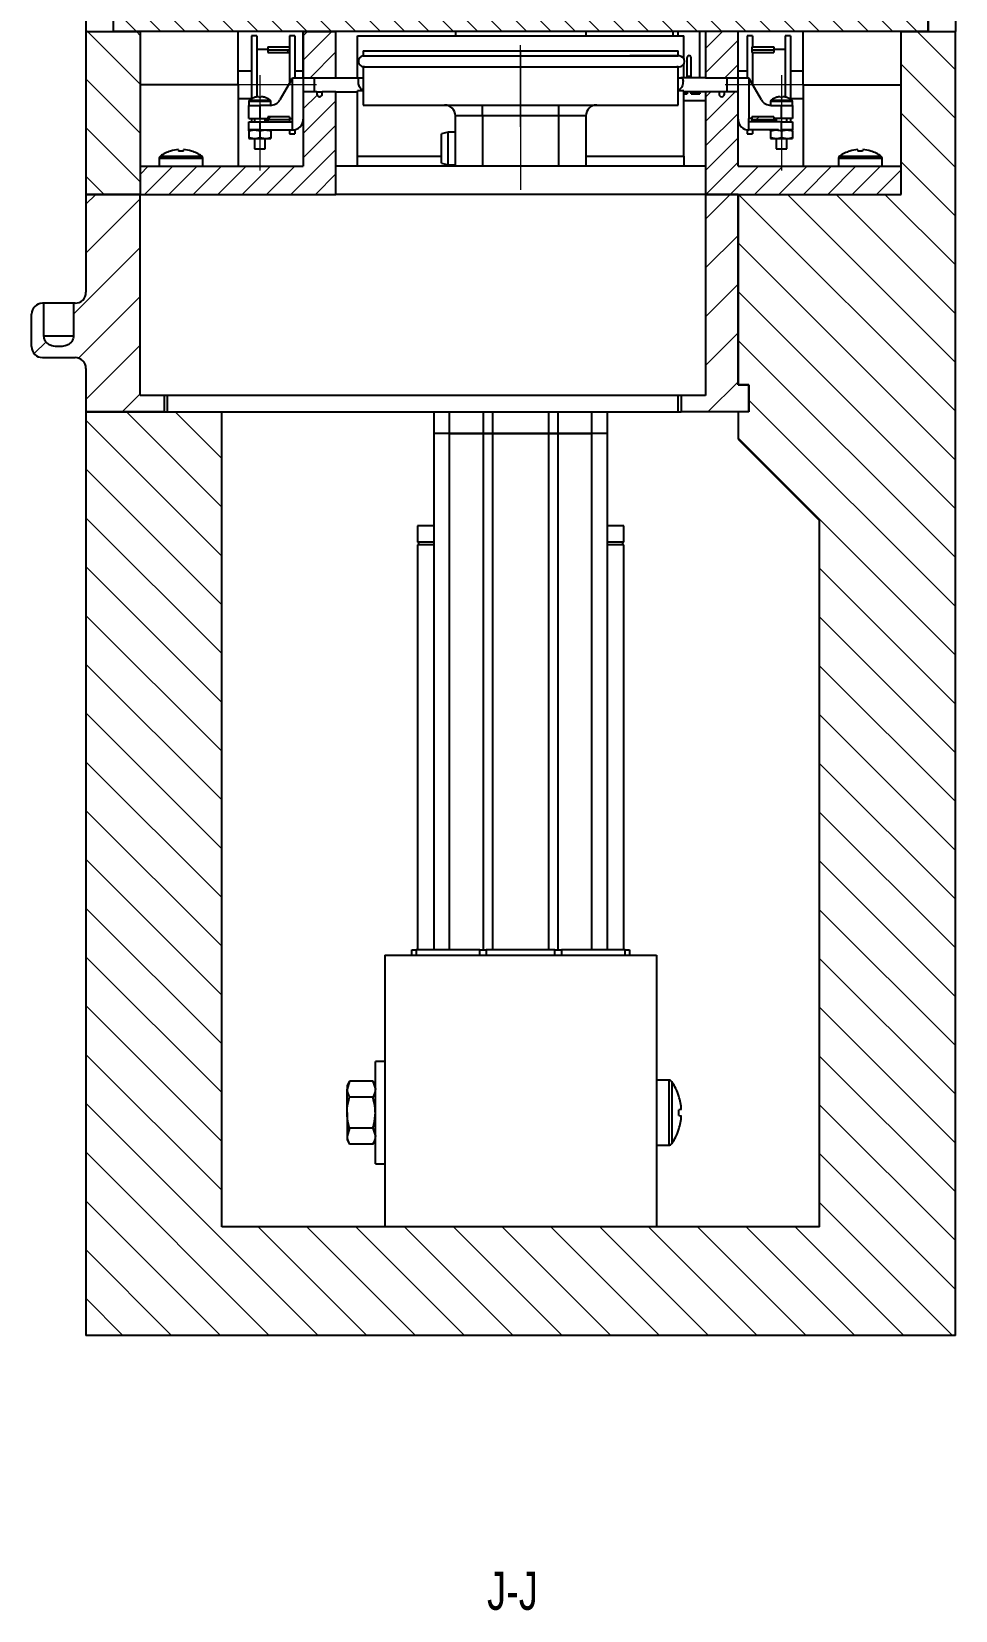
# Model space of a CAD drawing. Header units: millimetres. Extents: x 1 to 1186, y 0 to 838.
# Drawn here: x 599.8 to 684.8, y 537.2 to 682.5 of the extents above; entities that cross this region are included whole.
import ezdxf

# ---------------------------------------------------------------- set-up
doc = ezdxf.new("R2010")
doc.units = ezdxf.units.MM
doc.linetypes.add('CENTERX2', pattern=[20.32, 12.7, -2.54, 2.54, -2.54])
doc.styles.add('SLDTEXTSTYLE0', font='TXT', dxfattribs={"width": 0.75})

# ---------------------------------------------------------------- blocks, each defined once
blk = doc.blocks.new('SW_HATCH_4')
at = {"color": 0, "linetype": 'Continuous', "lineweight": 18}
for p, q in [((41.85, 93.15), (30.17, 81.48)), ((37.1, 92.89), (30.43, 86.23)), ((45.11, 91.92), (31.4, 78.22)), ((47.55, 89.88), (33.45, 75.77)), ((49.26, 87.1), (34.98, 72.82)), ((50, 83.34), (32.48, 65.82)), ((45.42, 74.27), (36.97, 65.82)), ((45.72, 70.08), (41.46, 65.82)), ((8.01, 68.32), (10.51, 65.82)), ((12.5, 68.32), (15, 65.82)), ((17.02, 68.32), (15.41, 66.71)), ((21.51, 68.32), (19.01, 65.82)), ((26, 68.32), (23.5, 65.82)), ((30.49, 68.32), (27.99, 65.82)), ((48.53, 68.4), (45.95, 65.82)), ((52.94, 68.32), (50.44, 65.82)), ((57.43, 68.32), (54.93, 65.82)), ((61.92, 68.32), (59.42, 65.82)), ((66.38, 68.32), (68.88, 65.82)), ((70.87, 68.32), (73.46, 65.73)), ((4.26, 67.59), (6.19, 65.65)), ((76.54, 67.14), (78.82, 64.87)), ((1.73, 65.62), (3.51, 63.84)), ((15, 65.82), (15.38, 65.45)), ((64.84, 66.76), (63.91, 65.82)), ((0.22, 62.64), (2.5, 60.36)), ((48.29, 63.67), (48, 63.38)), ((75, 63.44), (74, 62.44)), ((6, 61.8), (5, 60.8)), ((77.41, 61.79), (80, 59.19)), ((32, 60.86), (31, 59.86)), ((0, 58.37), (0.05, 58.32)), ((0.55, 57.82), (2.5, 55.87)), ((6, 57.31), (5, 56.31)), ((77.5, 57.2), (80, 54.7)), ((32, 56.37), (31, 55.37)), ((0, 53.88), (2.5, 51.38)), ((6, 52.82), (5, 51.82)), ((77.5, 52.71), (80, 50.21)), ((32, 51.87), (31, 50.87)), ((49, 50.91), (48, 49.91)), ((75, 49.97), (65.7, 40.67)), ((0, 49.39), (2.5, 46.89)), ((6.92, 49.25), (5, 47.33)), ((28.57, 48.44), (20.8, 40.67)), ((51.09, 48.51), (47.73, 45.15)), ((77.5, 48.22), (80, 45.72)), ((22.99, 47.35), (16.31, 40.67)), ((32, 47.38), (25.29, 40.67)), ((54.84, 47.78), (47.74, 40.67)), ((58.6, 47.04), (52.23, 40.67)), ((17.41, 46.26), (11.82, 40.67)), ((35.15, 45.67), (38.54, 42.28)), ((44.13, 45.67), (47.73, 42.08)), ((75, 45.48), (70.19, 40.67)), ((0, 44.9), (2.5, 42.4)), ((32.27, 44.06), (35.85, 40.49)), ((77.5, 43.73), (80, 41.23)), ((41.8, 43.51), (44.67, 40.65)), ((75, 40.99), (74.68, 40.67)), ((0, 40.41), (2.5, 37.91)), ((5, 39.9), (5.23, 39.67)), ((8.72, 40.67), (9.72, 39.67)), ((10.82, 39.67), (10, 38.86)), ((15.31, 39.67), (12.81, 37.17)), ((13.21, 40.67), (14.21, 39.67)), ((19.8, 39.67), (17.3, 37.17)), ((17.7, 40.67), (18.7, 39.67)), ((24.29, 39.67), (21.79, 37.17)), ((22.19, 40.67), (23.19, 39.67)), ((28.78, 39.67), (26.28, 37.17)), ((26.68, 40.67), (27.68, 39.67)), ((31.17, 40.67), (32, 39.84)), ((36.81, 39.52), (38.54, 37.79)), ((41.46, 39.36), (43, 37.82)), ((49.13, 40.67), (50.13, 39.67)), ((53.62, 40.67), (54.62, 39.67)), ((58.11, 40.67), (59.11, 39.67)), ((60.21, 39.67), (58.7, 38.16)), ((64.7, 39.67), (62.2, 37.17)), ((62.6, 40.67), (63.6, 39.67)), ((69.19, 39.67), (66.69, 37.17)), ((67.09, 40.67), (68.09, 39.67)), ((71.58, 40.67), (72.58, 39.67)), ((77.5, 39.24), (80, 36.74)), ((31.45, 37.85), (30.77, 37.17)), ((0, 35.92), (2.5, 33.42)), ((29.9, 36.3), (28.9, 35.3)), ((61.25, 36.22), (60.25, 35.22)), ((77.5, 34.75), (80, 32.25)), ((0, 31.43), (2.5, 28.93)), ((29.9, 31.81), (28.9, 30.81)), ((61.25, 31.73), (60.25, 30.73)), ((77.5, 30.26), (80, 27.76)), ((30.2, 27.62), (28.9, 26.32)), ((34.69, 27.62), (32.69, 25.62)), ((57.14, 27.62), (55.25, 25.73)), ((0, 26.94), (2.5, 24.44)), ((61.25, 27.24), (59.63, 25.62)), ((77.5, 25.77), (80, 23.27)), ((0, 22.45), (2.5, 19.95)), ((29.9, 22.83), (28.9, 21.83)), ((60.84, 22.34), (60.25, 21.75)), ((77.5, 21.28), (80, 18.78)), ((0, 17.96), (2.5, 15.46)), ((29.9, 18.34), (28.9, 17.34)), ((61.25, 18.26), (60.25, 17.26)), ((77.5, 16.79), (80, 14.29)), ((3.14, 14.82), (4.64, 13.32)), ((5.38, 14.82), (6.88, 13.32)), ((7.63, 14.82), (9.13, 13.32)), ((9.87, 14.82), (11.37, 13.32)), ((12.12, 14.82), (13.62, 13.32)), ((14.36, 14.82), (15.86, 13.32)), ((16.61, 14.82), (18.11, 13.32)), ((18.85, 14.82), (20.35, 13.32)), ((21.1, 14.82), (22.6, 13.32)), ((23.34, 14.82), (24.84, 13.32)), ((25.59, 14.82), (27.09, 13.32)), ((27.83, 14.82), (29.33, 13.32)), ((30.08, 14.82), (31.58, 13.32)), ((32.32, 14.82), (33.82, 13.32)), ((34.57, 14.82), (36.07, 13.32)), ((36.81, 14.82), (38.31, 13.32)), ((39.06, 14.82), (40.56, 13.32)), ((41.3, 14.82), (42.8, 13.32)), ((43.55, 14.82), (45.05, 13.32)), ((45.79, 14.82), (47.29, 13.32)), ((48.04, 14.82), (49.54, 13.32)), ((50.28, 14.82), (51.78, 13.32)), ((52.53, 14.82), (54.03, 13.32)), ((54.77, 14.82), (56.27, 13.32)), ((57.02, 14.82), (58.52, 13.32)), ((59.26, 14.82), (60.76, 13.32)), ((61.51, 14.82), (63.01, 13.32)), ((63.75, 14.82), (65.25, 13.32)), ((66, 14.82), (67.5, 13.32)), ((68.24, 14.82), (69.74, 13.32)), ((70.49, 14.82), (71.99, 13.32)), ((72.73, 14.82), (74.23, 13.32)), ((74.98, 14.82), (76.48, 13.32)), ((77.22, 14.82), (77.5, 14.55)), ((0, 13.47), (0.15, 13.32)), ((0.15, 13.32), (5, 8.47)), ((4.64, 13.32), (5, 12.96)), ((20.39, 13.32), (20, 12.93)), ((22.63, 13.32), (20, 10.69)), ((58.56, 13.32), (57, 11.77)), ((76.48, 13.32), (80, 9.8)), ((18.71, 11.64), (18.46, 11.39)), ((60, 12.52), (57, 9.52)), ((23, 11.44), (20.63, 9.07)), ((60, 10.28), (58.8, 9.07)), ((75, 10.31), (80, 5.31)), ((0, 8.98), (5, 3.98)), ((23, 9.2), (22.88, 9.07)), ((21.27, 7.47), (20, 6.2)), ((59.74, 7.77), (57, 5.03)), ((57.5, 7.77), (57, 7.28)), ((23, 6.95), (20, 3.95)), ((75, 5.82), (80, 0.82)), ((0, 4.49), (5, -0.51)), ((17.02, 5.47), (16.77, 5.22)), ((23, 4.71), (20, 1.71)), ((60, 5.79), (57, 2.79)), ((61.93, 5.47), (61.68, 5.22)), ((60, 3.54), (57, 0.54)), ((23, 2.46), (18.86, -1.68)), ((0, 0), (1.68, -1.68)), ((5.74, 0.92), (5, 0.18)), ((7.99, 0.92), (5.39, -1.68)), ((10.23, 0.92), (7.63, -1.68)), ((12.48, 0.92), (9.88, -1.68)), ((14.73, 0.92), (12.13, -1.68)), ((16.97, 0.92), (14.37, -1.68)), ((19.22, 0.92), (16.62, -1.68)), ((23, 0.22), (21.11, -1.68)), ((60, 1.3), (57.03, -1.68)), ((61.87, 0.92), (59.27, -1.68)), ((64.12, 0.92), (61.52, -1.68)), ((66.36, 0.92), (63.76, -1.68)), ((68.61, 0.92), (66.01, -1.68)), ((70.85, 0.92), (68.25, -1.68)), ((73.1, 0.92), (70.5, -1.68)), ((75, 0.58), (72.74, -1.68)), ((75, 1.33), (80, -3.67)), ((0.9, -1.68), (0, -2.58)), ((5, -2.07), (0, -7.07)), ((59.27, -1.68), (57, -3.95)), ((60.05, -1.68), (80, -21.63)), ((64.54, -1.68), (80, -17.14)), ((69.03, -1.68), (80, -12.65)), ((73.52, -1.68), (80, -8.16)), ((75, -1.66), (74.99, -1.68)), ((60, -5.44), (57, -8.44)), ((5, -6.56), (-1.14, -12.69)), ((60, -6.12), (80, -26.12)), ((60, -9.93), (57, -12.93)), ((5, -11.05), (-0.68, -16.73)), ((60, -10.61), (80, -30.61)), ((60, -14.42), (57, -17.42)), ((-3.67, -15.23), (-4.76, -16.32)), ((5, -15.54), (0, -20.54)), ((60, -15.1), (80, -35.1)), ((5, -20.03), (3.35, -21.68)), ((60, -18.91), (57.23, -21.68)), ((3.72, -21.68), (12.5, -30.46)), ((8.21, -21.68), (12.5, -25.97)), ((61, -20.59), (80, -39.59)), ((0, -22.45), (12.5, -34.95)), ((60, -24.08), (80, -44.08)), ((0, -26.94), (12.5, -39.44)), ((0, -31.43), (12.5, -43.93)), ((0, -35.92), (12.5, -48.42)), ((67.5, -36.07), (80, -48.57)), ((0, -40.41), (12.5, -52.91)), ((67.5, -40.56), (80, -53.06)), ((0, -44.9), (12.5, -57.4)), ((67.5, -45.05), (80, -57.55)), ((0, -49.39), (12.5, -61.89)), ((67.5, -49.54), (80, -62.04)), ((0, -53.88), (12.5, -66.38)), ((67.5, -54.03), (80, -66.53)), ((0, -58.37), (12.5, -70.87)), ((67.5, -58.52), (80, -71.02)), ((0, -62.86), (12.5, -75.36)), ((67.5, -63.01), (80, -75.51)), ((0, -67.35), (12.5, -79.85)), ((67.5, -67.5), (80, -80)), ((0, -71.84), (12.5, -84.34)), ((67.5, -71.99), (80, -84.49)), ((0, -76.33), (12.5, -88.83)), ((67.5, -76.48), (80, -88.98)), ((0, -80.82), (12.5, -93.32)), ((67.5, -80.97), (80, -93.47)), ((0, -85.31), (21.36, -106.68)), ((67.5, -85.46), (80, -97.96)), ((0, -89.8), (16.87, -106.68)), ((67.5, -89.95), (80, -102.45)), ((0, -94.29), (12.38, -106.68)), ((67.5, -94.44), (79.74, -106.68)), ((15.85, -96.68), (25.85, -106.68)), ((20.34, -96.68), (30.34, -106.68)), ((24.83, -96.68), (34.83, -106.68)), ((29.32, -96.68), (39.32, -106.68)), ((33.81, -96.68), (43.81, -106.68)), ((38.3, -96.68), (48.3, -106.68)), ((42.79, -96.68), (52.79, -106.68)), ((47.28, -96.68), (57.28, -106.68)), ((51.77, -96.68), (61.77, -106.68)), ((56.26, -96.68), (66.26, -106.68)), ((60.75, -96.68), (70.75, -106.68)), ((65.25, -96.68), (75.25, -106.68)), ((0, -98.78), (7.89, -106.68)), ((0, -103.27), (3.4, -106.68))]:
    blk.add_line(p, q, dxfattribs=at)

msp = doc.modelspace()

# ---------------------------------------------------------------- linework, layer by layer
at = {"color": 7, "linetype": 'Continuous', "lineweight": 25}
for p, q in [((604.81, 705.28), (604.81, 682.53)), ((607.31, 705.28), (607.31, 682.53)), ((682.31, 705.28), (682.31, 682.53)), ((684.81, 705.28), (684.81, 682.53)), ((607.31, 684.03), (607.31, 682.53)), ((682.31, 682.53), (682.31, 684.03)), ((604.81, 682.53), (607.31, 682.53)), ((604.81, 682.53), (604.81, 667.53)), ((604.81, 682.53), (609.81, 682.53)), ((682.31, 682.53), (607.31, 682.53)), ((609.81, 682.53), (609.81, 667.53)), ((618.81, 677.63), (618.81, 682.53)), ((620.54, 682.13), (620.04, 682.13)), ((620.04, 682.13), (620.04, 676.55)), ((620.54, 682.13), (620.54, 676.55)), ((624.04, 682.13), (623.54, 682.13)), ((623.54, 682.13), (623.54, 681.13)), ((624.04, 682.13), (624.04, 678.28)), ((624.81, 682.53), (624.81, 678.28)), ((624.81, 682.53), (627.81, 682.53)), ((624.81, 678.28), (624.81, 682.53)), ((627.81, 678.28), (627.81, 682.53)), ((629.81, 678.28), (629.81, 682.13)), ((629.81, 682.13), (659.81, 682.13)), ((638.81, 682.53), (638.81, 682.13)), ((650.81, 682.53), (650.81, 682.13)), ((658.81, 682.53), (658.81, 682.13)), ((659.31, 682.13), (659.31, 682.53)), ((659.81, 680.04), (659.81, 682.13)), ((661.31, 678.28), (661.31, 682.53)), ((661.81, 682.53), (661.81, 678.28)), ((664.81, 682.53), (661.81, 682.53)), ((664.81, 678.28), (664.81, 682.53)), ((666.14, 682.13), (665.64, 682.13)), ((665.64, 682.13), (665.64, 678.28)), ((666.14, 682.13), (666.14, 681.13)), ((669.64, 682.13), (669.14, 682.13)), ((669.14, 682.13), (669.14, 677.63)), ((669.64, 682.13), (669.64, 677.63)), ((670.81, 677.63), (670.81, 682.53)), ((679.81, 677.63), (679.81, 682.53)), ((679.81, 667.53), (679.81, 682.53)), ((679.81, 682.53), (684.81, 682.53)), ((682.31, 682.53), (684.81, 682.53)), ((684.81, 562.53), (684.81, 682.53)), ((621.54, 680.88), (620.54, 680.88)), ((621.54, 681.13), (623.54, 681.13)), ((621.54, 681.13), (621.54, 680.84)), ((621.54, 680.84), (621.54, 680.59)), ((621.54, 680.84), (623.54, 680.84)), ((621.54, 680.59), (623.54, 680.59)), ((623.54, 681.12), (623.54, 680.84)), ((623.54, 680.84), (623.54, 680.59)), ((623.54, 680.59), (623.54, 677.76)), ((630.31, 680.77), (630.31, 680.29)), ((630.31, 680.77), (644.81, 680.77)), ((659.31, 680.27), (630.31, 680.27)), ((644.81, 680.77), (659.31, 680.77)), ((659.38, 680.29), (654.87, 680.29)), ((659.31, 680.29), (659.31, 680.77)), ((660.12, 678.28), (660.12, 680.15)), ((660.5, 678.28), (660.5, 680.15)), ((666.09, 681.12), (666.09, 680.84)), ((666.09, 680.84), (668.09, 680.84)), ((666.09, 680.84), (666.09, 680.59)), ((666.09, 680.59), (668.09, 680.59)), ((666.14, 681.13), (668.09, 681.13)), ((666.14, 680.59), (666.14, 677.63)), ((668.09, 681.13), (668.09, 680.84)), ((669.14, 680.88), (668.09, 680.88)), ((668.09, 680.84), (668.09, 680.59)), ((620.04, 678.88), (618.81, 678.88)), ((624.81, 678.88), (624.04, 678.88)), ((630.45, 679.29), (630.31, 679.27)), ((630.31, 679.27), (630.31, 675.77)), ((630.31, 679.27), (659.31, 679.27)), ((630.38, 679.29), (659.38, 679.29)), ((659.31, 679.27), (659.18, 679.29)), ((659.31, 675.77), (659.31, 679.27)), ((659.81, 678.28), (659.81, 679.54)), ((665.64, 678.88), (664.81, 678.88)), ((670.81, 678.88), (669.64, 678.88)), ((618.81, 677.63), (609.81, 677.63)), ((618.81, 677.63), (618.81, 677.63)), ((618.81, 677.63), (618.81, 670.13)), ((623.73, 678.1), (622.66, 676.24)), ((623.81, 674.52), (623.81, 678.28)), ((623.81, 678.28), (624.81, 678.28)), ((624.81, 678.28), (627.81, 678.28)), ((624.81, 678.28), (624.81, 676.98)), ((625.81, 678.28), (625.81, 676.98)), ((627.81, 678.28), (630.07, 678.28)), ((630.07, 678.28), (630.31, 678.28)), ((659.31, 678.28), (659.55, 678.28)), ((661.81, 678.28), (659.55, 678.28)), ((660.5, 678.4), (660.12, 678.4)), ((661.81, 678.28), (664.81, 678.28)), ((663.81, 676.98), (663.81, 678.28)), ((664.81, 678.28), (665.81, 678.28)), ((664.81, 676.98), (664.81, 678.28)), ((665.81, 678.28), (665.81, 674.52)), ((666.97, 676.24), (665.89, 678.1)), ((669.14, 677.63), (669.14, 676.5)), ((669.64, 677.63), (669.64, 676.38)), ((670.81, 677.63), (670.81, 670.13)), ((670.81, 677.63), (679.81, 677.63)), ((679.81, 677.63), (679.81, 677.63)), ((618.81, 676.38), (620.04, 676.38)), ((619.81, 676.13), (619.81, 675.74)), ((619.81, 676.13), (621.81, 676.13)), ((619.81, 675.74), (620.81, 675.74)), ((619.81, 674.52), (619.81, 675.74)), ((619.81, 675.74), (620.81, 675.74)), ((619.86, 676.23), (621.76, 676.23)), ((620.04, 676.55), (620.04, 676.38)), ((620.4, 676.48), (620.39, 676.48)), ((620.69, 676.53), (620.7, 676.48)), ((620.81, 675.74), (620.81, 674.52)), ((621.79, 675.74), (620.81, 675.74)), ((620.93, 676.48), (620.93, 676.53)), ((621.23, 676.48), (621.23, 676.48)), ((621.81, 675.74), (621.81, 676.13)), ((624.81, 676.98), (624.81, 670.13)), ((626.06, 676.98), (624.81, 676.98)), ((625.81, 676.98), (625.81, 676.98)), ((626.06, 676.98), (626.06, 676.78)), ((626.06, 676.98), (626.56, 676.98)), ((627.81, 676.98), (626.56, 676.98)), ((626.56, 676.78), (626.56, 676.98)), ((627.81, 667.53), (627.81, 676.98)), ((627.81, 676.98), (629.81, 676.98)), ((630.31, 677.07), (629.81, 677.07)), ((629.81, 671.07), (629.81, 677.07)), ((630.31, 675.77), (644.81, 675.77)), ((641.31, 674.77), (641.31, 675.77)), ((644.81, 675.77), (659.31, 675.77)), ((648.31, 674.77), (648.31, 675.77)), ((659.81, 677.07), (659.31, 677.07)), ((659.81, 671.07), (659.81, 677.07)), ((661.81, 676.98), (659.81, 676.98)), ((659.81, 676.86), (660.12, 676.86)), ((659.81, 676.8), (660.12, 676.8)), ((661.81, 676.15), (659.81, 676.15)), ((660.12, 676.86), (660.12, 676.98)), ((660.12, 676.86), (660.12, 676.8)), ((660.5, 676.86), (660.5, 676.98)), ((660.5, 676.86), (661.31, 676.86)), ((660.5, 676.8), (660.5, 676.86)), ((660.5, 676.8), (661.31, 676.8)), ((661.31, 676.86), (661.31, 676.98)), ((661.31, 676.86), (661.31, 676.8)), ((663.06, 676.98), (661.81, 676.98)), ((661.81, 676.98), (661.81, 667.53)), ((663.06, 676.98), (663.06, 676.78)), ((663.56, 676.98), (663.06, 676.98)), ((663.56, 676.78), (663.56, 676.98)), ((664.81, 676.98), (663.56, 676.98)), ((664.81, 670.13), (664.81, 676.98)), ((667.81, 676.13), (667.81, 675.74)), ((667.81, 676.13), (669.81, 676.13)), ((667.83, 675.74), (668.81, 675.74)), ((667.86, 676.23), (669.76, 676.23)), ((668.4, 676.48), (668.39, 676.48)), ((668.69, 676.53), (668.7, 676.48)), ((668.81, 675.74), (669.81, 675.74)), ((668.81, 674.52), (668.81, 675.74)), ((668.81, 675.74), (669.81, 675.74)), ((668.93, 676.48), (668.93, 676.53)), ((669.23, 676.48), (669.23, 676.48)), ((669.64, 676.38), (670.81, 676.38)), ((669.81, 675.74), (669.81, 676.13)), ((669.81, 675.74), (669.81, 674.52)), ((619.81, 674.52), (620.81, 674.52)), ((620.04, 674.52), (620.04, 674.23)), ((620.31, 674.52), (620.31, 674.23)), ((620.81, 674.52), (621.54, 674.52)), ((621.31, 674.23), (621.31, 674.52)), ((621.31, 674.38), (621.54, 674.38)), ((623.54, 674.67), (621.54, 674.67)), ((621.54, 674.67), (621.54, 674.42)), ((623.54, 674.42), (621.54, 674.42)), ((621.54, 674.42), (621.54, 674.23)), ((623.54, 674.67), (623.54, 674.42)), ((623.54, 674.52), (623.81, 674.52)), ((623.54, 674.42), (623.54, 674.23)), ((623.81, 674.23), (623.81, 674.52)), ((641.31, 674.77), (638.81, 674.77)), ((638.81, 670.13), (638.81, 674.77)), ((648.31, 674.77), (641.31, 674.77)), ((641.31, 674.77), (641.31, 670.13)), ((650.81, 674.77), (648.31, 674.77)), ((648.31, 670.13), (648.31, 674.77)), ((650.81, 674.77), (650.81, 670.13)), ((666.09, 674.52), (665.81, 674.52)), ((665.81, 674.23), (665.81, 674.52)), ((668.09, 674.67), (666.09, 674.67)), ((666.09, 674.67), (666.09, 674.42)), ((668.09, 674.42), (666.09, 674.42)), ((666.09, 674.42), (666.09, 674.23)), ((668.09, 674.67), (668.09, 674.42)), ((668.81, 674.52), (668.09, 674.52)), ((668.09, 674.42), (668.09, 674.23)), ((668.09, 674.38), (668.31, 674.38)), ((668.31, 674.52), (668.31, 674.23)), ((669.81, 674.52), (668.81, 674.52)), ((669.31, 674.23), (669.31, 674.52)), ((669.64, 674.52), (669.64, 674.23)), ((619.81, 673.48), (619.81, 674.23)), ((619.81, 674.23), (620.81, 674.23)), ((620.31, 673.48), (619.81, 673.48)), ((619.81, 673.39), (620.31, 673.48)), ((620.31, 673.48), (619.81, 673.48)), ((619.81, 673.39), (619.81, 672.77)), ((620.81, 673.48), (620.31, 673.48)), ((620.81, 674.23), (620.81, 673.48)), ((620.81, 674.23), (623.81, 674.23)), ((620.81, 673.48), (623.81, 673.48)), ((620.81, 673.39), (621.31, 673.48)), ((620.81, 673.39), (620.81, 672.77)), ((621.81, 673.39), (621.81, 672.77)), ((623.54, 673.48), (623.54, 673.13)), ((623.54, 673.13), (624.04, 673.13)), ((623.81, 673.48), (623.81, 674.23)), ((624.04, 673.51), (624.04, 673.13)), ((638.13, 673.27), (637.53, 673.11)), ((637.53, 670.43), (637.53, 673.11)), ((638.81, 673.27), (638.13, 673.27)), ((638.13, 670.27), (638.13, 673.27)), ((665.64, 673.49), (665.64, 673.13)), ((665.64, 673.13), (666.14, 673.13)), ((665.81, 673.48), (665.81, 674.23)), ((668.81, 674.23), (665.81, 674.23)), ((668.54, 673.48), (665.81, 673.48)), ((666.14, 673.48), (666.14, 673.13)), ((667.81, 673.39), (668.31, 673.48)), ((667.81, 673.39), (667.81, 672.77)), ((668.81, 673.48), (668.81, 674.23)), ((668.81, 674.23), (669.81, 674.23)), ((669.31, 673.48), (668.81, 673.48)), ((668.81, 673.39), (669.31, 673.48)), ((669.31, 673.48), (668.81, 673.48)), ((668.81, 673.39), (668.81, 672.77)), ((669.81, 673.48), (669.31, 673.48)), ((669.81, 674.23), (669.81, 673.48)), ((669.81, 673.39), (669.81, 672.77)), ((612.59, 671.52), (612.58, 671.53)), ((613.33, 671.66), (613.34, 671.52)), ((613.78, 671.52), (613.79, 671.66)), ((614.54, 671.53), (614.54, 671.52)), ((619.81, 672.77), (620.31, 672.68)), ((619.81, 672.68), (620.31, 672.68)), ((620.31, 672.68), (620.31, 671.74)), ((620.31, 672.68), (621.31, 672.68)), ((620.31, 671.74), (621.31, 671.74)), ((620.81, 672.77), (621.31, 672.68)), ((621.31, 671.74), (621.31, 672.68)), ((621.31, 672.68), (621.81, 672.68)), ((667.81, 672.77), (668.31, 672.68)), ((667.81, 672.68), (668.31, 672.68)), ((668.31, 672.68), (668.31, 671.74)), ((668.31, 672.68), (669.31, 672.68)), ((668.31, 671.74), (669.31, 671.74)), ((668.81, 672.77), (669.31, 672.68)), ((669.31, 671.74), (669.31, 672.68)), ((669.31, 672.68), (669.81, 672.68)), ((675.09, 671.52), (675.08, 671.53)), ((675.83, 671.66), (675.84, 671.52)), ((676.28, 671.52), (676.29, 671.66)), ((677.04, 671.53), (677.04, 671.52)), ((609.81, 670.13), (609.81, 667.53)), ((609.81, 670.13), (624.81, 670.13)), ((611.56, 670.87), (611.56, 670.13)), ((611.56, 670.87), (615.56, 670.87)), ((611.66, 671.07), (615.46, 671.07)), ((615.56, 670.13), (615.56, 670.87)), ((661.81, 670.13), (627.81, 670.13)), ((629.81, 670.13), (629.81, 671.07)), ((629.81, 671.07), (637.53, 671.07)), ((637.53, 670.43), (638.13, 670.27)), ((638.13, 670.27), (638.81, 670.27)), ((650.81, 671.07), (659.81, 671.07)), ((659.81, 671.07), (659.81, 670.13)), ((664.81, 670.13), (679.81, 670.13)), ((674.06, 670.87), (674.06, 670.13)), ((674.06, 670.87), (678.06, 670.87)), ((674.16, 671.07), (677.96, 671.07)), ((678.06, 670.13), (678.06, 670.87)), ((679.81, 667.53), (679.81, 670.13)), ((604.81, 667.53), (604.81, 658.53)), ((609.81, 667.53), (604.81, 667.53)), ((604.81, 667.53), (609.81, 667.53)), ((609.81, 649.03), (609.81, 667.53)), ((609.81, 667.53), (627.81, 667.53)), ((661.81, 667.53), (627.81, 667.53)), ((661.81, 667.53), (661.81, 649.03)), ((664.81, 667.53), (661.81, 667.53)), ((661.81, 667.53), (679.81, 667.53)), ((664.81, 650.03), (664.81, 667.53)), ((664.81, 667.53), (664.81, 650.03)), ((664.81, 667.53), (679.81, 667.53)), ((600.95, 657.53), (600.81, 657.53)), ((600.95, 654.53), (600.95, 657.53)), ((602.31, 657.53), (600.95, 657.53)), ((603.68, 657.53), (602.31, 657.53)), ((603.68, 657.53), (603.68, 654.53)), ((603.81, 657.53), (603.68, 657.53)), ((599.81, 653.53), (599.81, 656.53)), ((600.94, 654.53), (603.68, 654.53)), ((600.81, 652.53), (603.81, 652.53)), ((604.81, 651.53), (604.81, 647.53)), ((665.81, 650.03), (664.81, 650.03)), ((664.81, 650.03), (665.81, 650.03)), ((665.81, 647.53), (665.81, 650.03)), ((665.81, 650.03), (665.81, 647.53)), ((612.05, 649.03), (609.81, 649.03)), ((612.05, 647.53), (612.05, 649.03)), ((612.31, 649.03), (612.05, 649.03)), ((612.31, 647.53), (612.31, 649.03)), ((659.31, 649.03), (612.31, 649.03)), ((659.31, 647.53), (659.31, 649.03)), ((659.57, 649.03), (659.31, 649.03)), ((659.57, 649.03), (659.57, 647.53)), ((661.81, 649.03), (659.57, 649.03)), ((612.05, 647.53), (604.81, 647.53)), ((604.81, 647.53), (604.81, 562.53)), ((604.81, 647.53), (617.31, 647.53)), ((617.31, 647.53), (659.31, 647.53)), ((617.31, 572.53), (617.31, 647.53)), ((636.81, 647.53), (636.81, 645.53)), ((638.26, 645.53), (638.26, 647.53)), ((641.4, 645.53), (641.4, 647.53)), ((642.22, 647.53), (642.22, 645.53)), ((647.41, 645.53), (647.41, 647.53)), ((648.22, 647.53), (648.22, 645.53)), ((651.36, 645.53), (651.36, 647.53)), ((652.81, 645.53), (652.81, 647.53)), ((659.31, 647.53), (659.57, 647.53)), ((665.81, 647.53), (659.57, 647.53)), ((664.81, 647.53), (664.81, 645.03)), ((665.81, 647.53), (664.81, 647.53)), ((636.81, 645.53), (636.81, 598.03)), ((638.26, 645.53), (636.81, 645.53)), ((638.26, 645.53), (636.81, 645.53)), ((638.26, 645.53), (641.4, 645.53)), ((638.26, 598.03), (638.26, 645.53)), ((641.4, 645.53), (638.26, 645.53)), ((642.22, 645.53), (641.4, 645.53)), ((641.4, 598.03), (641.4, 645.53)), ((641.4, 645.53), (642.22, 645.53)), ((642.22, 645.53), (647.41, 645.53)), ((642.22, 645.53), (642.22, 598.03)), ((647.41, 645.53), (642.22, 645.53)), ((648.22, 645.53), (647.41, 645.53)), ((647.41, 598.03), (647.41, 645.53)), ((647.41, 645.53), (648.22, 645.53)), ((648.22, 645.53), (651.36, 645.53)), ((648.22, 645.53), (648.22, 598.03)), ((651.36, 645.53), (648.22, 645.53)), ((652.81, 645.53), (651.36, 645.53)), ((651.36, 598.03), (651.36, 645.53)), ((652.81, 645.53), (651.36, 645.53)), ((652.81, 598.03), (652.81, 645.53)), ((664.81, 645.03), (672.31, 637.53)), ((635.31, 637.03), (635.31, 635.53)), ((636.81, 637.03), (635.31, 637.03)), ((654.27, 637.03), (652.81, 637.03)), ((654.31, 637.03), (654.27, 637.03)), ((654.31, 635.53), (654.31, 637.03)), ((672.31, 572.53), (672.31, 637.53)), ((636.81, 635.53), (635.31, 635.53)), ((635.31, 635.28), (635.31, 598.03)), ((636.81, 635.28), (635.31, 635.28)), ((635.41, 635.53), (635.41, 635.28)), ((654.27, 635.53), (652.81, 635.53)), ((654.27, 635.28), (652.81, 635.28)), ((654.21, 635.28), (654.21, 635.53)), ((654.31, 635.53), (654.27, 635.53)), ((654.31, 635.28), (654.27, 635.28)), ((654.31, 598.03), (654.31, 635.28)), ((632.31, 597.53), (632.31, 572.53)), ((632.31, 597.53), (657.31, 597.53)), ((634.81, 597.53), (634.81, 598.03)), ((634.81, 598.03), (635.2, 598.03)), ((641.04, 598.03), (635.2, 598.03)), ((635.2, 598.03), (635.2, 597.53)), ((641.04, 598.03), (641.65, 598.03)), ((641.04, 597.53), (641.04, 598.03)), ((647.97, 598.03), (641.65, 598.03)), ((641.65, 598.03), (641.65, 597.53)), ((647.41, 598.03), (642.22, 598.03)), ((647.97, 598.03), (648.58, 598.03)), ((647.97, 597.53), (647.97, 598.03)), ((654.42, 598.03), (648.58, 598.03)), ((648.58, 598.03), (648.58, 597.53)), ((654.42, 598.03), (654.81, 598.03)), ((654.42, 597.53), (654.42, 598.03)), ((654.81, 598.03), (654.81, 597.53)), ((657.31, 597.53), (657.31, 572.53)), ((632.31, 587.73), (631.44, 587.73)), ((631.44, 578.33), (631.44, 587.73)), ((629.06, 585.92), (628.84, 585.53)), ((629.06, 585.92), (628.84, 585.19)), ((631.21, 585.92), (629.06, 585.92)), ((631.44, 585.53), (631.21, 585.92)), ((631.21, 585.92), (631.44, 585.19)), ((658.43, 586.03), (657.31, 586.03)), ((658.43, 586.03), (658.43, 580.03)), ((658.72, 585.87), (658.72, 580.18)), ((628.84, 585.53), (628.84, 585.19)), ((628.84, 583.03), (628.84, 585.19)), ((631.21, 584.47), (629.06, 584.47)), ((659.37, 584.55), (659.37, 584.56)), ((628.84, 583.03), (628.84, 580.86)), ((659.6, 583.31), (659.37, 583.3)), ((659.37, 582.76), (659.6, 582.75)), ((629.06, 581.59), (628.84, 580.86)), ((631.21, 581.59), (629.06, 581.59)), ((631.21, 581.59), (631.44, 580.86)), ((659.37, 581.5), (659.37, 581.5)), ((628.84, 580.86), (628.84, 580.53)), ((628.84, 580.53), (629.06, 580.14)), ((631.21, 580.14), (629.06, 580.14)), ((631.21, 580.14), (631.44, 580.53)), ((657.31, 580.03), (658.43, 580.03)), ((631.44, 578.33), (632.31, 578.33)), ((672.31, 572.53), (617.31, 572.53)), ((684.81, 562.53), (604.81, 562.53))]:
    msp.add_line(p, q, dxfattribs=at)
at = {"color": 7, "linetype": 'CENTERX2', "lineweight": 18}
for p, q in [((644.81, 673.77), (644.81, 681.27)), ((644.81, 680.65), (644.81, 666.95)), ((626.04, 677.63), (618.04, 677.63)), ((620.81, 678.53), (620.81, 669.74)), ((671.64, 677.63), (663.64, 677.63)), ((668.81, 678.53), (668.81, 669.74))]:
    msp.add_line(p, q, dxfattribs=at)
at = {"color": 7, "linetype": 'Continuous', "lineweight": 25}
for centre, radius, start, end in [((630.38, 679.79), 0.5, 97.8653, 270), ((659.38, 679.79), 0.5, 270, 90), ((660.31, 680.14), 0.185, 89.1493, 179.1232), ((660.31, 680.14), 0.185, 0.8768, 90.8507), ((622.86, 678.6), 1, 330, 341.4783), ((666.76, 678.6), 1, 198.5217, 210), ((619.93, 676.13), 0.12, 126.4837, 180), ((620.81, 674.94), 1.6, 105.1478, 126.4837), ((620.81, 674.93), 1.61, 94.2482, 104.9913), ((620.81, 674.66), 1.82, 86.4098, 93.5902), ((620.81, 674.93), 1.61, 75.0087, 85.7518), ((620.81, 674.94), 1.6, 53.5163, 74.8522), ((621.69, 676.13), 0.12, 0, 53.5163), ((621.79, 676.74), 1, 270, 330), ((626.31, 676.78), 0.25, 180, 0), ((637.81, 674.77), 1, 0, 90), ((651.81, 674.77), 1, 90, 180), ((663.31, 676.78), 0.25, 180, 0), ((667.83, 676.74), 1, 210, 270), ((667.93, 676.13), 0.12, 126.4837, 180), ((668.81, 674.94), 1.6, 105.1478, 126.4837), ((668.81, 674.93), 1.61, 94.2482, 104.9913), ((668.81, 674.66), 1.82, 86.4098, 93.5902), ((668.81, 674.93), 1.61, 75.0087, 85.7518), ((668.81, 674.94), 1.6, 53.5163, 74.8522), ((669.69, 676.13), 0.12, 0, 53.5163), ((623.81, 674.48), 1, 270, 0), ((665.81, 674.48), 1, 180, 270), ((613.56, 668.43), 3.25, 107.5282, 125.783), ((613.56, 668.41), 3.26, 94.0566, 107.3677), ((613.56, 667.65), 3.88, 86.7874, 93.2126), ((613.56, 668.41), 3.26, 72.6323, 85.9434), ((613.56, 668.43), 3.25, 54.217, 72.4718), ((676.06, 668.43), 3.25, 107.5282, 125.783), ((676.06, 668.41), 3.26, 94.0566, 107.3677), ((676.06, 667.65), 3.88, 86.7874, 93.2126), ((676.06, 668.41), 3.26, 72.6323, 85.9434), ((676.06, 668.43), 3.25, 54.217, 72.4718), ((611.8, 670.87), 0.24, 125.783, 180), ((615.32, 670.87), 0.24, 0, 54.217), ((674.3, 670.87), 0.24, 125.783, 180), ((677.82, 670.87), 0.24, 0, 54.217), ((603.81, 658.53), 1, 270, 0), ((600.81, 656.53), 1, 90, 180), ((600.81, 653.53), 1, 180, 270), ((603.81, 651.53), 1, 0, 90), ((658.43, 585.67), 0.36, 34.6781, 90), ((654.61, 583.03), 5, 17.8196, 34.6781), ((654.59, 583.03), 5.01, 3.2445, 17.7159), ((653.34, 583.03), 6.03, 357.467, 2.533), ((654.59, 583.03), 5.01, 342.2841, 356.7555), ((654.61, 583.03), 5, 325.3219, 342.1804), ((658.43, 580.39), 0.36, 270, 325.3219)]:
    msp.add_arc(centre, radius, start, end, dxfattribs=at)
for points, knots in [([(624.81, 678.28), (624.83, 678.28), (624.86, 678.28), (625.09, 678.28), (625.36, 678.28), (625.55, 678.28), (625.68, 678.28), (625.74, 678.28), (625.78, 678.28), (625.8, 678.28), (625.81, 678.28), (625.81, 678.28)], [0, 0, 0, 0, 0.224186, 0.507985, 0.709567, 0.847437, 0.925127, 0.964439, 0.984143, 0.994941, 1, 1, 1, 1]), ([(630.31, 677.16), (630.27, 677.17), (630.16, 677.21), (630.04, 677.33), (629.94, 677.52), (629.89, 677.72), (629.87, 677.92), (629.88, 678.08), (629.91, 678.21), (629.97, 678.27), (630.04, 678.28), (630.07, 678.28)], [0, 0, 0, 0, 0.077372, 0.204724, 0.3327453, 0.4465012, 0.5589586, 0.6749146, 0.7918579, 0.9061859, 1, 1, 1, 1]), ([(659.55, 678.28), (659.59, 678.28), (659.66, 678.27), (659.72, 678.19), (659.75, 678.06), (659.75, 677.92), (659.74, 677.77), (659.71, 677.61), (659.64, 677.42), (659.53, 677.27), (659.42, 677.18), (659.33, 677.16), (659.31, 677.15)], [0, 0, 0, 0, 0.114599, 0.229403, 0.340755, 0.455211, 0.504389, 0.617505, 0.730716, 0.841948, 0.959864, 1, 1, 1, 1]), ([(663.81, 678.28), (663.82, 678.28), (663.84, 678.28), (663.93, 678.28), (664.2, 678.28), (664.55, 678.28), (664.78, 678.28), (664.8, 678.28), (664.81, 678.28)], [0, 0, 0, 0, 0.008905, 0.0423495, 0.1736267, 0.5765816, 0.8274601, 1, 1, 1, 1]), ([(625.81, 676.98), (625.81, 676.98), (625.78, 676.98), (625.69, 676.98), (625.42, 676.98), (625.07, 676.98), (624.84, 676.98), (624.82, 676.98), (624.81, 676.98)], [0, 0, 0, 0, 0.008905, 0.0423495, 0.1736267, 0.5765816, 0.8274601, 1, 1, 1, 1]), ([(619.81, 673.39), (619.81, 673.4), (619.81, 673.46), (619.81, 673.47), (619.81, 673.48)], [0, 0, 0, 0, 0.257551, 1, 1, 1, 1]), ([(620.31, 673.48), (620.32, 673.48), (620.49, 673.48), (620.66, 673.43), (620.81, 673.39)], [0, 0, 0, 0, 0.070108, 1, 1, 1, 1]), ([(621.31, 673.48), (621.32, 673.48), (621.49, 673.48), (621.66, 673.43), (621.81, 673.39)], [0, 0, 0, 0, 0.070108, 1, 1, 1, 1]), ([(621.81, 673.39), (621.81, 673.4), (621.81, 673.46), (621.81, 673.47), (621.81, 673.48)], [0, 0, 0, 0, 0.257551, 1, 1, 1, 1]), ([(667.81, 673.39), (667.81, 673.4), (667.81, 673.46), (667.81, 673.47), (667.81, 673.48)], [0, 0, 0, 0, 0.257551, 1, 1, 1, 1]), ([(668.31, 673.48), (668.32, 673.48), (668.49, 673.48), (668.66, 673.43), (668.81, 673.39)], [0, 0, 0, 0, 0.070108, 1, 1, 1, 1]), ([(669.31, 673.48), (669.32, 673.48), (669.49, 673.48), (669.66, 673.43), (669.81, 673.39)], [0, 0, 0, 0, 0.070108, 1, 1, 1, 1]), ([(669.81, 673.39), (669.81, 673.4), (669.81, 673.46), (669.81, 673.47), (669.81, 673.48)], [0, 0, 0, 0, 0.257551, 1, 1, 1, 1]), ([(619.81, 672.77), (619.81, 672.76), (619.81, 672.7), (619.81, 672.69), (619.81, 672.68)], [0, 0, 0, 0, 0.2575513, 1, 1, 1, 1]), ([(620.31, 672.68), (620.32, 672.68), (620.49, 672.68), (620.66, 672.73), (620.81, 672.77)], [0, 0, 0, 0, 0.070108, 1, 1, 1, 1]), ([(621.31, 672.68), (621.32, 672.68), (621.49, 672.68), (621.66, 672.73), (621.81, 672.77)], [0, 0, 0, 0, 0.0701083, 1, 1, 1, 1]), ([(621.81, 672.77), (621.81, 672.76), (621.81, 672.7), (621.81, 672.69), (621.81, 672.68)], [0, 0, 0, 0, 0.2575513, 1, 1, 1, 1]), ([(667.81, 672.77), (667.81, 672.76), (667.81, 672.7), (667.81, 672.69), (667.81, 672.68)], [0, 0, 0, 0, 0.2575513, 1, 1, 1, 1]), ([(668.31, 672.68), (668.32, 672.68), (668.49, 672.68), (668.66, 672.73), (668.81, 672.77)], [0, 0, 0, 0, 0.070108, 1, 1, 1, 1]), ([(669.31, 672.68), (669.32, 672.68), (669.49, 672.68), (669.66, 672.73), (669.81, 672.77)], [0, 0, 0, 0, 0.0701083, 1, 1, 1, 1]), ([(669.81, 672.77), (669.81, 672.76), (669.81, 672.7), (669.81, 672.69), (669.81, 672.68)], [0, 0, 0, 0, 0.2575513, 1, 1, 1, 1]), ([(603.68, 654.53), (603.67, 654.45), (603.65, 654.26), (603.52, 654), (603.3, 653.77), (602.96, 653.59), (602.61, 653.54), (602.17, 653.53), (601.77, 653.55), (601.35, 653.74), (601.1, 653.99), (600.97, 654.27), (600.95, 654.46), (600.95, 654.53)], [0, 0, 0, 0, 0.065674, 0.146358, 0.228406, 0.314421, 0.447843, 0.500176, 0.666815, 0.760701, 0.855049, 0.94192, 1, 1, 1, 1]), ([(628.84, 585.19), (628.84, 585.18), (628.84, 584.93), (628.95, 584.69), (629.06, 584.47)], [0, 0, 0, 0, 0.070201, 1, 1, 1, 1]), ([(628.84, 583.03), (628.84, 583.16), (628.85, 583.65), (628.97, 584.12), (629.06, 584.47)], [0, 0, 0, 0, 0.268634, 1, 1, 1, 1]), ([(631.44, 585.19), (631.44, 585.18), (631.43, 584.93), (631.32, 584.69), (631.21, 584.47)], [0, 0, 0, 0, 0.0702006, 1, 1, 1, 1]), ([(631.44, 583.03), (631.43, 583.16), (631.42, 583.65), (631.3, 584.12), (631.21, 584.47)], [0, 0, 0, 0, 0.2686336, 1, 1, 1, 1]), ([(629.06, 581.59), (629.03, 581.71), (628.9, 582.18), (628.86, 582.67), (628.84, 583.03)], [0, 0, 0, 0, 0.2575513, 1, 1, 1, 1]), ([(631.21, 581.59), (631.25, 581.71), (631.38, 582.18), (631.41, 582.67), (631.44, 583.03)], [0, 0, 0, 0, 0.257551, 1, 1, 1, 1]), ([(628.84, 580.86), (628.84, 580.85), (628.84, 580.6), (628.95, 580.36), (629.06, 580.14)], [0, 0, 0, 0, 0.070201, 1, 1, 1, 1]), ([(631.44, 580.86), (631.44, 580.85), (631.43, 580.6), (631.32, 580.36), (631.21, 580.14)], [0, 0, 0, 0, 0.070201, 1, 1, 1, 1])]:
    msp.add_open_spline(points, degree=3, knots=knots, dxfattribs=at)

# ---------------------------------------------------------------- block references
at = {"color": 7, "linetype": 'Continuous', "lineweight": 18}
msp.add_blockref('SW_HATCH_4', (604.81, 669.21), dxfattribs=at)

# ---------------------------------------------------------------- texts
at = {"color": 7, "linetype": 'Continuous', "lineweight": 0, "insert": (644.06, 540.77), "char_height": 3.5, "attachment_point": 2, "style": 'SLDTEXTSTYLE0'}
msp.add_mtext('J-J', dxfattribs=at)

doc.saveas('drawing.dxf')
